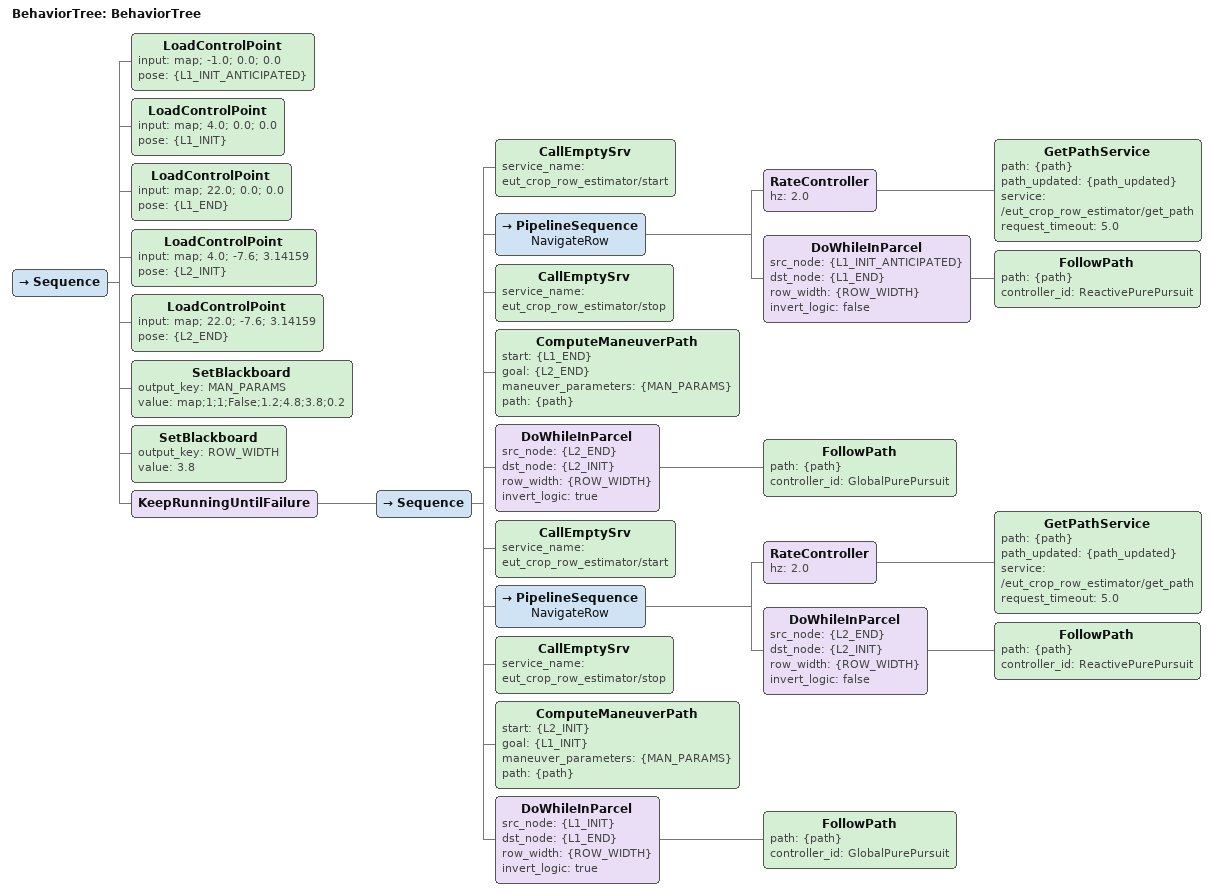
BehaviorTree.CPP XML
<?xml version="1.0"?>

<root main_tree_to_execute="BehaviorTree">

    <BehaviorTree ID="BehaviorTree">
        <Sequence>
            <LoadControlPoint input="map; -1.0;  0.0; 0.0"     pose="{L1_INIT_ANTICIPATED}"/>
            <LoadControlPoint input="map;  4.0;  0.0; 0.0"     pose="{L1_INIT}"/>
            <LoadControlPoint input="map; 22.0;  0.0; 0.0"     pose="{L1_END}"/>
            <LoadControlPoint input="map;  4.0; -7.6; 3.14159" pose="{L2_INIT}"/>
            <LoadControlPoint input="map; 22.0; -7.6; 3.14159" pose="{L2_END}"/>

            <!-- Maneuver parameters (see bt_conversions.hpp) for syntax -->
            <SetBlackboard output_key="MAN_PARAMS" value="map;1;1;False;1.2;4.8;3.8;0.2"/>

            <SetBlackboard output_key="ROW_WIDTH" value="3.8"/>

            <KeepRunningUntilFailure>
                <Sequence>
                    <CallEmptySrv service_name="eut_crop_row_estimator/start"/>
                    <PipelineSequence name="NavigateRow">
                        <RateController hz="2.0">
                            <GetPathService path="{path}" path_updated="{path_updated}" service="/eut_crop_row_estimator/get_path" request_timeout="5.0"/>
                        </RateController>
                        <DoWhileInParcel src_node="{L1_INIT_ANTICIPATED}" dst_node="{L1_END}" row_width="{ROW_WIDTH}" invert_logic="false">
                            <FollowPath path="{path}" controller_id="ReactivePurePursuit"/>
                        </DoWhileInParcel>
                    </PipelineSequence>
                    <CallEmptySrv service_name="eut_crop_row_estimator/stop"/>

                    <!-- Transition between rows sub-tree. See comment above -->
                    <ComputeManeuverPath start="{L1_END}" goal="{L2_END}" maneuver_parameters="{MAN_PARAMS}" path="{path}"/>
                    <DoWhileInParcel src_node="{L2_END}" dst_node="{L2_INIT}" row_width="{ROW_WIDTH}" invert_logic="true">
                        <FollowPath path="{path}" controller_id="GlobalPurePursuit"/>
                    </DoWhileInParcel>

                    <CallEmptySrv service_name="eut_crop_row_estimator/start"/>
                    <PipelineSequence name="NavigateRow">
                        <RateController hz="2.0">
                            <GetPathService path="{path}" path_updated="{path_updated}" service="/eut_crop_row_estimator/get_path" request_timeout="5.0"/>
                        </RateController>
                        <DoWhileInParcel src_node="{L2_END}" dst_node="{L2_INIT}" row_width="{ROW_WIDTH}" invert_logic="false">
                            <FollowPath path="{path}" controller_id="ReactivePurePursuit"/>
                        </DoWhileInParcel>
                    </PipelineSequence>
                    <CallEmptySrv service_name="eut_crop_row_estimator/stop"/>

                    <ComputeManeuverPath start="{L2_INIT}" goal="{L1_INIT}" maneuver_parameters="{MAN_PARAMS}" path="{path}"/>
                    <DoWhileInParcel src_node="{L1_INIT}" dst_node="{L1_END}" row_width="{ROW_WIDTH}" invert_logic="true">
                        <FollowPath path="{path}" controller_id="GlobalPurePursuit"/>
                    </DoWhileInParcel>

                </Sequence>
            </KeepRunningUntilFailure>

        </Sequence>
    </BehaviorTree>

</root>
